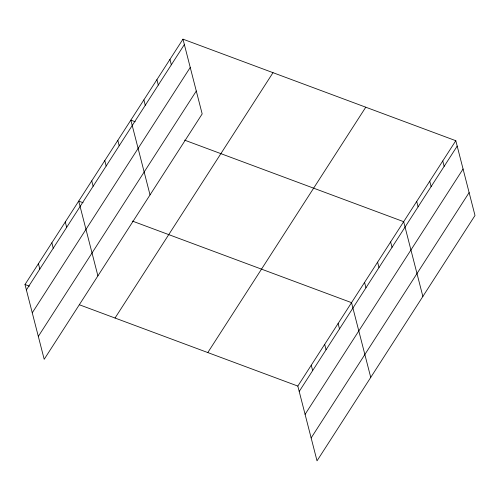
<?xml version="1.0" encoding="UTF-8"?>
<svg xmlns="http://www.w3.org/2000/svg" width="500" height="500" viewBox="0 0 500 500"><rect width="100%" height="100%" fill="white"/><g stroke="black" fill="none" stroke-linecap="round" stroke-linejoin="round"><path stroke-width="0.75" d="M182.975 39.162L202.175 113.925L44.194 359.288L25 284.525L182.975 39.162L455.806 140.712L475 215.475L317.025 460.838L297.825 386.075L455.806 140.712M26.387 289.919L184.363 44.556M32.262 312.812L190.238 67.45M38.319 336.394L196.294 91.037M115.031 318.038L273.012 72.675M207.794 352.562L365.769 107.2M299.212 391.463L457.188 146.106M305.087 414.356L463.069 169M311.144 437.944L469.125 192.581M135.2 121.756L130.844 120.131L150.037 194.894M184.575 140.131L403.669 221.681L422.869 296.444M83.069 202.725L78.713 201.1L97.906 275.863M132.444 221.1L351.538 302.65L370.737 377.413M25 284.525L29.356 286.144M79.456 304.794L297.825 386.075M442.769 160.956L444.156 166.35M429.738 181.194L431.125 186.588M416.706 201.438L418.088 206.831M390.637 241.925L392.025 247.319M377.606 262.162L378.988 267.556M364.575 282.406L365.956 287.8M338.113 323.506L339.494 328.9M324.681 344.363L326.069 349.756M311.256 365.219L312.638 370.613M169.944 59.406L171.331 64.8M156.912 79.65L158.294 85.044M143.875 99.894L145.262 105.281M117.812 140.375L119.194 145.769M104.781 160.619L106.163 166.012M91.744 180.863L93.131 186.25M65.281 221.956L66.669 227.35M51.856 242.812L53.244 248.206M38.425 263.669L39.812 269.062"/></g></svg>
